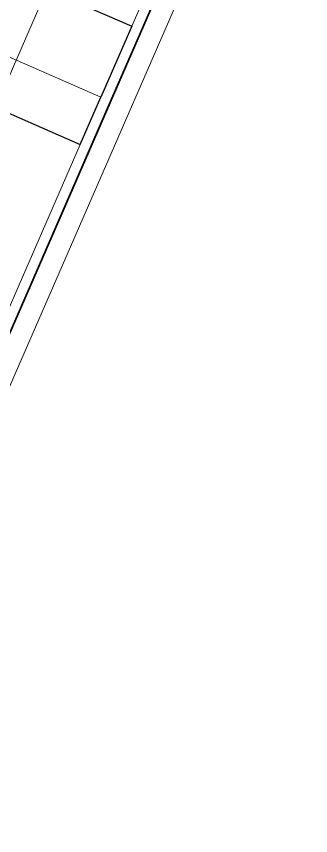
# Model space of a CAD drawing. Header units: millimetres. Extents: x -37281 to 954596, y -59787 to 956680.
# Drawn here: x 9081 to 9366, y -7704 to -6910 of the extents above; entities that cross this region are included whole.
import ezdxf

# ---------------------------------------------------------------- set-up
doc = ezdxf.new("R2010")
doc.units = ezdxf.units.MM
doc.header["$MEASUREMENT"] = 0
doc.layers.add('0_Pen_No__40', color=7, linetype='Continuous', lineweight=35, true_color=0x2a2a2a)
doc.layers.add('New_ArchiCAD Windows_Pen_No__23', color=7, linetype='Continuous', lineweight=30, true_color=0x2a2a2a)
for name, color, linetype in [('New_A-25-M_Curtain_Wall', 7, 'Continuous'), ('New_A-25-M_Wall_Ext', 7, 'Continuous'), ('New_ArchiCAD Windows', 7, 'Continuous')]:
    doc.layers.add(name, color=color, linetype=linetype)
for name, color, linetype, lineweight in [('New_A-25-M_Curtain_Wall_Pen_No__90', 8, 'Continuous', 20), ('New_A-25-M_Wall_Ext_Pen_No__87', 8, 'Continuous', 20), ('New_ArchiCAD Windows_Pen_No__1', 7, 'Continuous', 13), ('New_ArchiCAD Windows_Pen_No__3', 7, 'Continuous', 18)]:
    doc.layers.add(name, color=color, linetype=linetype, lineweight=lineweight)

# ---------------------------------------------------------------- blocks, each defined once
blk = doc.blocks.new('Wall_2_3', base_point=(10092.6, -4631.3))
at = {"layer": 'New_A-25-M_Wall_Ext_Pen_No__87', "linetype": 'Continuous', "flags": 128}
blk.add_lwpolyline([(2234.14, -22653.24), (10092.6, -4631.3)], dxfattribs=at)
blk = doc.blocks.new('Double Window 19[11]_3')
at = {"layer": 'New_ArchiCAD Windows_Pen_No__1', "linetype": 'Continuous'}
blk.add_line((9162.77, -6988.06), (8989.07, -6912.32), dxfattribs=at)
at = {"layer": 'New_ArchiCAD Windows_Pen_No__23', "linetype": 'Continuous'}
for p, q in [((9018.58, -6843.37), (9192.75, -6919.31)), ((9192.75, -6919.31), (9162.77, -6988.06))]:
    blk.add_line(p, q, dxfattribs=at)
at = {"layer": 'New_ArchiCAD Windows_Pen_No__3', "linetype": 'Continuous'}
for p, q in [((9171.94, -6992.06), (9731.52, -5708.75)), ((9312.66, -6644.32), (9192.75, -6919.31))]:
    blk.add_line(p, q, dxfattribs=at)
blk = doc.blocks.new('Triple Window 19[17]_3')
at = {"layer": 'New_ArchiCAD Windows_Pen_No__1', "linetype": 'Continuous'}
blk.add_line((9162.77, -6988.06), (8989.07, -6912.32), dxfattribs=at)
at = {"layer": 'New_ArchiCAD Windows_Pen_No__23', "linetype": 'Continuous'}
for p, q in [((8968.62, -6957.95), (9142.78, -7033.89)), ((9142.78, -7033.89), (9162.77, -6988.06))]:
    blk.add_line(p, q, dxfattribs=at)
at = {"layer": 'New_ArchiCAD Windows_Pen_No__3', "linetype": 'Continuous'}
for p, q in [((9171.94, -6992.06), (8232.63, -9146.17)), ((8800.24, -7819.46), (9142.78, -7033.89))]:
    blk.add_line(p, q, dxfattribs=at)
blk = doc.blocks.new('Wall_139_3', base_point=(10165.92, -4712.54))
at = {"layer": 'New_ArchiCAD Windows', "color": 251, "linetype": 'Continuous', "lineweight": 20, "true_color": 0x606060}
for name in ['Double Window 19[11]_3', 'Triple Window 19[17]_3']:
    blk.add_blockref(name, (0, 0), dxfattribs=at)
blk = doc.blocks.new('Beam_4_3', base_point=(10000.93, -4591.33))
at = {"layer": 'New_A-25-M_Curtain_Wall_Pen_No__90', "linetype": 'Continuous'}
blk.add_line((10203.2, -4679.52), (2344.74, -22701.46), dxfattribs=at)

msp = doc.modelspace()

# ---------------------------------------------------------------- linework, layer by layer
at = {"layer": '0_Pen_No__40', "linetype": 'Continuous'}
msp.add_line((9735.36, -5700.74), (2596.69, -22071.98), dxfattribs=at)

# ---------------------------------------------------------------- block references
at = {"layer": 'New_A-25-M_Curtain_Wall', "color": 8, "lineweight": 20}
msp.add_blockref('Beam_4_3', (10000.93, -4591.33), dxfattribs=at)
at = {"layer": 'New_A-25-M_Wall_Ext', "color": 250, "lineweight": 50, "true_color": 0x2a2a2a}
for name, p in [('Wall_139_3', (10165.92, -4712.54)), ('Wall_2_3', (10092.6, -4631.3))]:
    msp.add_blockref(name, p, dxfattribs=at)

doc.saveas('drawing.dxf')
